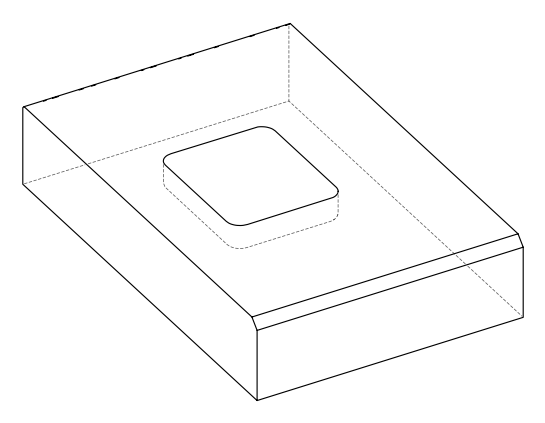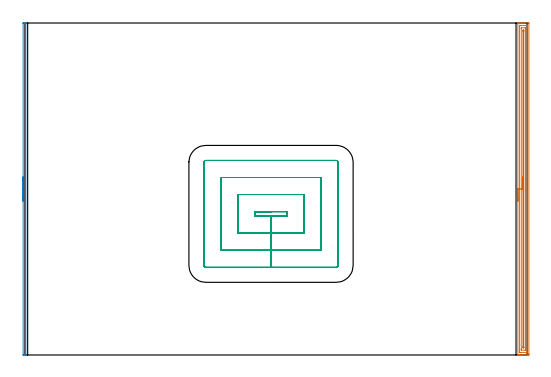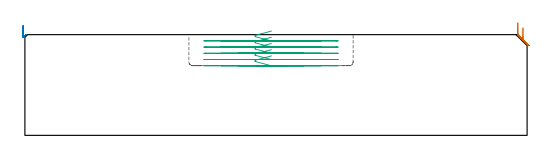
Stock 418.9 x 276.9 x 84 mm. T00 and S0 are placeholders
(PLAN: 3 operations, 1 tool changes, 21.7 min)
(1 AREA_MILL | FG_CHAMFER_SURFACE | UGT0205_001 | 9.04 min | 11720 mm3)
(2 AREA_MILL_1 | FG_CHAMFER_SURFACE_1 | UGT0205_001 | 2.37 min | 733 mm3)
(3 MILL_RECTANGULAR_POCKET | POCKET_RECTANGULAR_STRAIGHT | NXT0201_007 | Follow Part, ap 6.25, ae 75% | 10.32 min | 399688 mm3)
(TOOL UGT0205_001 | Chamfer Mill 20 x 3 x 45 deg. | D20 FL50 Z2)
(TOOL NXT0201_007 | ENDMILL 25mm [R216.25-25050GCK54P 1620] | D25 R3 FL54 Z5)
(OP 1 AREA_MILL)
G17 G21 G94 G90
T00 M6
G54
G17 G0 G90 X411.2 Y128.45 S1061 M3
G43 Z94. H0
G94 G1 Y128.488 Z93.128 F250.
Y128.602 Z92.263
Y128.791 Z91.412
Y129.053 Z90.58
Y129.387 Z89.774
Y129.79 Z89.
Y130.258 Z88.264
Y130.79 Z87.572
Y131.379 Z86.929
Y132.022 Z86.34
Y132.714 Z85.808
Y133.45 Z85.34
Y134.224 Z84.937
Y135.03 Z84.603
Y135.862 Z84.341
Y136.714 Z84.152
Y137.578 Z84.038
Y138.45 Z84.
Y276.744
X411.203 Y276.89 Z83.988
X411.248 Y276.893 Z83.944
X411.612 Y276.9 Z83.587
X412.057 Z83.142
X412.68 Z82.515
X413.884 Z81.313
X414.463 Z80.731
X419.811 Z75.386
X420.103 Y276.898 Z75.094
X420.392 Y276.89 Z74.806
X420.399 Y276.601 Z74.799
X420.4 Y0.905 Z74.8
X420.399 Y0.602 Z74.801
X420.393 Y0.019 Z74.804
X420.391 Y0.007 Z74.806
X419.811 Y0.003 Z75.386
X419.209 Y0. Z75.988
X414.463 Z80.731
X413.884 Z81.313
X413.572 Z81.624
X412.992 Z82.204
X412.68 Z82.515
X411.612 Z83.587
X411.248 Y0.007 Z83.944
X411.203 Y0.01 Z83.988
X411.2 Y0.156 Z84.
Y138.45
X412.614 Z82.586
X412.615 Y274.646 Z82.585
X412.618 Y274.779 Z82.582
X412.621 Y274.866 Z82.579
X412.626 Y274.892 Z82.574
X412.633 Y274.893 Z82.567
X412.68 Y274.896 Z82.52
X413.186 Y274.9 Z82.014
X418.028 Z77.172
X418.535 Y274.899 Z76.665
X418.92 Y274.892 Z76.28
X418.968 Y274.89 Z76.232
X418.979 Y274.712 Z76.221
X418.984 Y274.58 Z76.216
X418.985 Y274.513 Z76.215
Y2.254
X418.982 Y2.122 Z76.218
X418.979 Y2.035 Z76.221
X418.974 Y2.008 Z76.226
X418.967 Y2.007 Z76.233
X418.92 Y2.004 Z76.28
X418.414 Y2. Z76.786
X413.572 Z81.628
X413.065 Y2.001 Z82.135
X412.68 Y2.008 Z82.52
X412.632 Y2.01 Z82.568
X412.621 Y2.188 Z82.579
X412.616 Y2.32 Z82.584
X412.615 Y2.387 Z82.585
X412.614 Y138.45 Z82.586
X414.028 Z81.172
X414.029 Y272.272 Z81.171
X414.03 Y272.729 Z81.17
X414.033 Y272.837 Z81.167
X414.035 Y272.883 Z81.165
X414.122 Y272.89 Z81.078
X414.294 Y272.898 Z80.906
X417.308 Y272.9 Z77.892
X417.422 Y272.898 Z77.778
X417.513 Y272.894 Z77.687
X417.565 Y272.889 Z77.635
X417.567 Y272.873 Z77.633
X417.569 Y272.729 Z77.631
X417.571 Y272.294 Z77.629
X417.572 Y271.837 Z77.628
X417.571 Y4.629 Z77.629
X417.569 Y4.171 Z77.631
X417.567 Y4.063 Z77.633
X417.565 Y4.017 Z77.635
X417.478 Y4.01 Z77.722
X417.306 Y4.002 Z77.894
X414.292 Y4. Z80.908
X414.178 Y4.002 Z81.022
X414.087 Y4.006 Z81.113
X414.035 Y4.011 Z81.165
X414.033 Y4.027 Z81.167
X414.031 Y4.171 Z81.169
X414.029 Y4.606 Z81.171
X414.028 Y5.063 Z81.172
Y138.45
X415.443 Z79.757
Y270.141
X415.449 Y270.85 Z79.751
X415.455 Y270.89 Z79.745
X415.499 Y270.893 Z79.701
X415.599 Y270.897 Z79.601
X415.8 Y270.898 Z79.4
X416.001 Y270.897 Z79.199
X416.101 Y270.893 Z79.099
X416.145 Y270.89 Z79.055
X416.15 Y270.855 Z79.05
X416.157 Y270.141 Z79.043
Y270.052
Y6.848
X416.153 Y6.133 Z79.047
X416.151 Y6.05 Z79.049
X416.145 Y6.01 Z79.055
X416.101 Y6.007 Z79.099
X416.001 Y6.003 Z79.199
X415.8 Y6.001 Z79.4
X415.599 Y6.003 Z79.601
X415.499 Y6.007 Z79.701
X415.455 Y6.01 Z79.745
X415.45 Y6.045 Z79.75
X415.443 Y6.936 Z79.757
Y138.45
Y139.322 Z79.795
Y140.186 Z79.909
Y141.038 Z80.098
Y141.87 Z80.36
Y142.676 Z80.694
Y143.45 Z81.097
Y144.186 Z81.566
Y144.878 Z82.097
Y145.521 Z82.686
Y146.11 Z83.329
Y146.642 Z84.022
Y147.11 Z84.757
Y147.513 Z85.531
Y147.847 Z86.337
Y148.109 Z87.169
Y148.298 Z88.021
Y148.412 Z88.886
Y148.45 Z89.757
G0 Z94.
M5
M2
(OP 2 AREA_MILL_1)
G17 G21 G94 G90
T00 M6
G54
G17 G0 G90 X-1.5 Y128.45 S1061 M3
G43 Z94. H0
Z91.7
G94 G1 Y128.488 Z90.828 F250.
Y128.602 Z89.963
Y128.791 Z89.112
Y129.053 Z88.28
Y129.387 Z87.474
Y129.79 Z86.7
Y130.258 Z85.964
Y130.79 Z85.272
Y131.379 Z84.629
Y132.022 Z84.04
Y132.714 Z83.508
Y133.45 Z83.04
Y134.224 Z82.637
Y135.03 Z82.303
Y135.862 Z82.041
Y136.713 Z81.852
Y137.578 Z81.738
Y138.45 Z81.7
Y276.442
X-1.498 Y276.744 Z81.702
X-1.493 Y276.884 Z81.704
X-1.491 Y276.896 Z81.705
X-1.219 Y276.898 Z81.977
X-0.611 Y276.9 Z82.588
X0.519 Z83.718
X0.604 Z83.803
X0.704 Y276.897 Z83.896
X0.797 Y276.89 Z83.988
X0.8 Y276.744 Z84.
Y0.154
X0.805 Y0.01 Z83.995
X0.704 Y0.003 Z83.896
X0.604 Y0. Z83.803
X-0.611 Z82.588
X-1.079 Z82.117
X-1.219 Y0.001 Z81.977
X-1.491 Y0.004 Z81.705
X-1.493 Y0.015 Z81.704
X-1.5 Y0.156 Z81.7
Y138.45
Y139.322 Z81.738
Y140.186 Z81.852
Y141.038 Z82.041
Y141.87 Z82.303
Y142.676 Z82.637
Y143.45 Z83.04
Y144.186 Z83.508
Y144.878 Z84.04
Y145.521 Z84.629
Y146.11 Z85.272
Y146.641 Z85.964
Y147.11 Z86.7
Y147.513 Z87.474
Y147.847 Z88.28
Y148.109 Z89.112
Y148.298 Z89.963
Y148.412 Z90.828
Y148.45 Z91.7
G0 Z94.
M5
M2
(OP 3 MILL_RECTANGULAR_POCKET)
G17 G21 G94 G90
T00 M6
G54
G17 G0 G90 X205.628 Y119.55 S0 M3
G43 Z94. H1
Z87.
G94 G1 X192.05 Z83.362 F250.
Y115.85 Z82.37
X205.3 Z78.82
X218.55 F500.
Y119.55
X192.05
Y115.85
X205.3
Y101.6
X232.8
Y133.8
X177.8
Y101.6
X205.3
Y87.35
X247.05
Y148.05
X163.55
Y87.35
X205.3
Y73.1
X259.6
G3 X261.3 Y74.8 R1.7
G1 Y160.6
G3 X259.6 Y162.3 R1.7
G1 X151.
G3 X149.3 Y160.6 R1.7
G1 Y74.8
G3 X151. Y73.1 R1.7
G1 X205.3
X206.3
G0 X205.628 Y119.55 Z81.82
G1 X192.05 Z78.182 F250.
Y115.85 Z77.19
X205.3 Z73.64
X218.55 F500.
Y119.55
X192.05
Y115.85
X205.3
Y101.6
X232.8
Y133.8
X177.8
Y101.6
X205.3
Y87.35
X247.05
Y148.05
X163.55
Y87.35
X205.3
Y73.1
X259.6
G3 X261.3 Y74.8 R1.7
G1 Y160.6
G3 X259.6 Y162.3 R1.7
G1 X151.
G3 X149.3 Y160.6 R1.7
G1 Y74.8
G3 X151. Y73.1 R1.7
G1 X205.3
X206.3
G0 X205.628 Y119.55 Z76.64
G1 X192.05 Z73.002 F250.
Y115.85 Z72.01
X205.3 Z68.46
X218.55 F500.
Y119.55
X192.05
Y115.85
X205.3
Y101.6
X232.8
Y133.8
X177.8
Y101.6
X205.3
Y87.35
X247.05
Y148.05
X163.55
Y87.35
X205.3
Y73.1
X259.6
G3 X261.3 Y74.8 R1.7
G1 Y160.6
G3 X259.6 Y162.3 R1.7
G1 X151.
G3 X149.3 Y160.6 R1.7
G1 Y74.8
G3 X151. Y73.1 R1.7
G1 X205.3
X206.3
G0 X205.628 Y119.55 Z71.46
G1 X192.05 Z67.822 F250.
Y115.85 Z66.83
X205.3 Z63.28
X218.55 F500.
Y119.55
X192.05
Y115.85
X205.3
Y101.6
X232.8
Y133.8
X177.8
Y101.6
X205.3
Y87.35
X247.05
Y148.05
X163.55
Y87.35
X205.3
Y73.1
X259.6
G3 X261.3 Y74.8 R1.7
G1 Y160.6
G3 X259.6 Y162.3 R1.7
G1 X151.
G3 X149.3 Y160.6 R1.7
G1 Y74.8
G3 X151. Y73.1 R1.7
G1 X205.3
X206.3
G0 X205.628 Y119.55 Z66.28
G1 X192.05 Z62.642 F250.
Y115.85 Z61.65
X205.3 Z58.1
X218.55 F500.
Y119.55
X192.05
Y115.85
X205.3
Y101.6
X232.8
Y133.8
X177.8
Y101.6
X205.3
Y87.35
X247.05
Y148.05
X163.55
Y87.35
X205.3
Y73.1
X259.6
G3 X261.3 Y74.8 R1.7
G1 Y160.6
G3 X259.6 Y162.3 R1.7
G1 X151.
G3 X149.3 Y160.6 R1.7
G1 Y74.8
G3 X151. Y73.1 R1.7
G1 X205.3
X206.3
G0 Z94.
M5
M2
